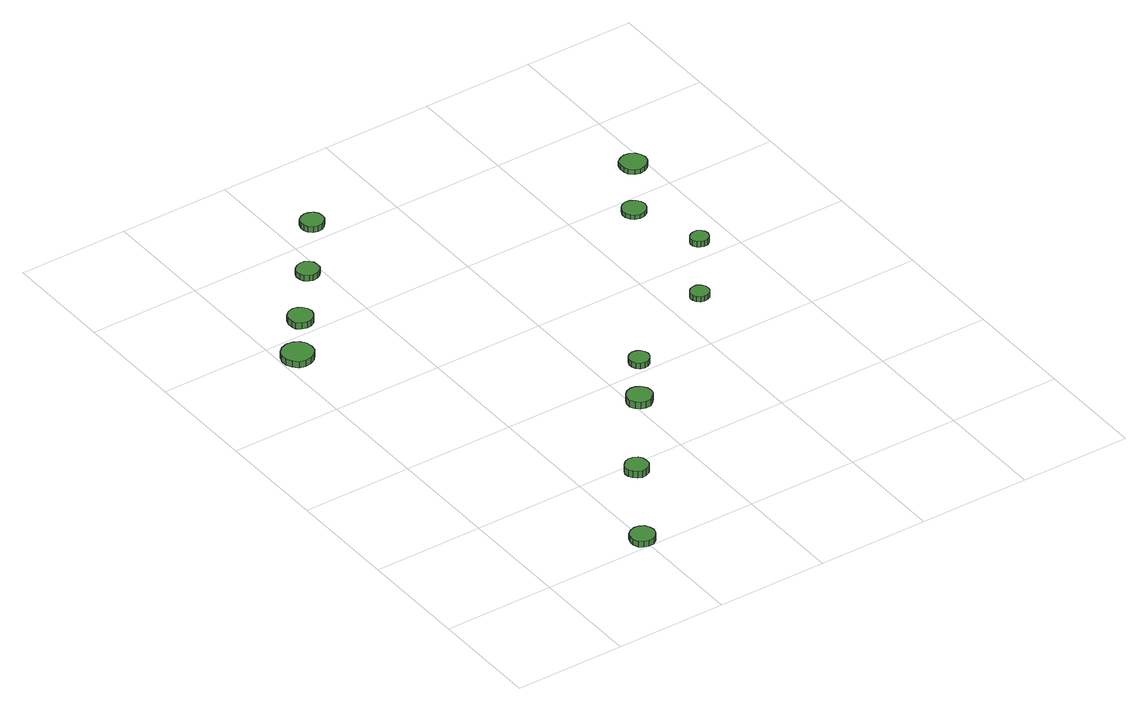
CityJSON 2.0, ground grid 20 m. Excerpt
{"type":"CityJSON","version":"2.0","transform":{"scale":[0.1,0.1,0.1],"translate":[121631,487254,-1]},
"CityObjects":{
"tree1":{"type":"SolitaryVegetationObject","attributes":{"function":"something"},"geometry":[{"type":"MultiSurface","lod":"1","boundaries":[[[0,1,2,3,4,5,6,7,8,9,10,11,12,13,14]],[[15,16,17,18,19,20,21,22,23,24,25,26,27,28,29]],[[0,29,28,1]],[[1,28,27,2]],[[2,27,26,3]],[[3,26,25,4]],[[4,25,24,5]],[[5,24,23,6]],[[6,23,22,7]],[[7,22,21,8]],[[8,21,20,9]],[[9,20,19,10]],[[10,19,18,11]],[[11,18,17,12]],[[12,17,16,13]],[[13,16,15,14]],[[14,15,29,0]]]}]},
"tree2":{"type":"SolitaryVegetationObject","attributes":{"function":"something"},"geometry":[{"type":"MultiSurface","lod":"1","boundaries":[[[30,31,32,33,34,35,36,37,38,39,40,41,42,43,44]],[[45,46,47,48,49,50,51,52,53,54,55,56,57,58,59]],[[30,59,58,31]],[[31,58,57,32]],[[32,57,56,33]],[[33,56,55,34]],[[34,55,54,35]],[[35,54,53,36]],[[36,53,52,37]],[[37,52,51,38]],[[38,51,50,39]],[[39,50,49,40]],[[40,49,48,41]],[[41,48,47,42]],[[42,47,46,43]],[[43,46,45,44]],[[44,45,59,30]]]}]},
"tree3":{"type":"SolitaryVegetationObject","attributes":{"function":"something"},"geometry":[{"type":"MultiSurface","lod":"1","boundaries":[[[60,61,62,63,64,65,66,67,68,69,70,71,72,73,74]],[[75,76,77,78,79,80,81,82,83,84,85,86,87,88,89]],[[60,89,88,61]],[[61,88,87,62]],[[62,87,86,63]],[[63,86,85,64]],[[64,85,84,65]],[[65,84,83,66]],[[66,83,82,67]],[[67,82,81,68]],[[68,81,80,69]],[[69,80,79,70]],[[70,79,78,71]],[[71,78,77,72]],[[72,77,76,73]],[[73,76,75,74]],[[74,75,89,60]]]}]},
"tree4":{"type":"SolitaryVegetationObject","attributes":{"function":"something"},"geometry":[{"type":"MultiSurface","lod":"1","boundaries":[[[90,91,92,93,94,95,96,97,98,99,100,101,102,103,104]],[[105,106,107,108,109,110,111,112,113,114,115,116,117,118,119]],[[90,119,118,91]],[[91,118,117,92]],[[92,117,116,93]],[[93,116,115,94]],[[94,115,114,95]],[[95,114,113,96]],[[96,113,112,97]],[[97,112,111,98]],[[98,111,110,99]],[[99,110,109,100]],[[100,109,108,101]],[[101,108,107,102]],[[102,107,106,103]],[[103,106,105,104]],[[104,105,119,90]]]}]},
"tree5":{"type":"SolitaryVegetationObject","attributes":{"function":"something"},"geometry":[{"type":"MultiSurface","lod":"1","boundaries":[[[120,121,122,123,124,125,126,127,128,129,130,131,132,133,134]],[[135,136,137,138,139,140,141,142,143,144,145,146,147,148,149]],[[120,149,148,121]],[[121,148,147,122]],[[122,147,146,123]],[[123,146,145,124]],[[124,145,144,125]],[[125,144,143,126]],[[126,143,142,127]],[[127,142,141,128]],[[128,141,140,129]],[[129,140,139,130]],[[130,139,138,131]],[[131,138,137,132]],[[132,137,136,133]],[[133,136,135,134]],[[134,135,149,120]]]}]},
"tree6":{"type":"SolitaryVegetationObject","attributes":{"function":"something"},"geometry":[{"type":"MultiSurface","lod":"1","boundaries":[[[150,151,152,153,154,155,156,157,158,159,160,161,162,163,164]],[[165,166,167,168,169,170,171,172,173,174,175,176,177,178,179]],[[150,179,178,151]],[[151,178,177,152]],[[152,177,176,153]],[[153,176,175,154]],[[154,175,174,155]],[[155,174,173,156]],[[156,173,172,157]],[[157,172,171,158]],[[158,171,170,159]],[[159,170,169,160]],[[160,169,168,161]],[[161,168,167,162]],[[162,167,166,163]],[[163,166,165,164]],[[164,165,179,150]]]}]},
"tree7":{"type":"SolitaryVegetationObject","attributes":{"function":"something"},"geometry":[{"type":"MultiSurface","lod":"1","boundaries":[[[180,181,182,183,184,185,186,187,188,189,190,191,192,193,194]],[[195,196,197,198,199,200,201,202,203,204,205,206,207,208,209]],[[180,209,208,181]],[[181,208,207,182]],[[182,207,206,183]],[[183,206,205,184]],[[184,205,204,185]],[[185,204,203,186]],[[186,203,202,187]],[[187,202,201,188]],[[188,201,200,189]],[[189,200,199,190]],[[190,199,198,191]],[[191,198,197,192]],[[192,197,196,193]],[[193,196,195,194]],[[194,195,209,180]]]}]},
"tree8":{"type":"SolitaryVegetationObject","attributes":{"function":"something"},"geometry":[{"type":"MultiSurface","lod":"1","boundaries":[[[210,211,212,213,214,215,216,217,218,219,220,221,222,223,224]],[[225,226,227,228,229,230,231,232,233,234,235,236,237,238,239]],[[210,239,238,211]],[[211,238,237,212]],[[212,237,236,213]],[[213,236,235,214]],[[214,235,234,215]],[[215,234,233,216]],[[216,233,232,217]],[[217,232,231,218]],[[218,231,230,219]],[[219,230,229,220]],[[220,229,228,221]],[[221,228,227,222]],[[222,227,226,223]],[[223,226,225,224]],[[224,225,239,210]]]}]},
"tree9":{"type":"SolitaryVegetationObject","attributes":{"function":"something"},"geometry":[{"type":"MultiSurface","lod":"1","boundaries":[[[240,241,242,243,244,245,246,247,248,249,250,251,252,253,254]],[[255,256,257,258,259,260,261,262,263,264,265,266,267,268,269]],[[240,269,268,241]],[[241,268,267,242]],[[242,267,266,243]],[[243,266,265,244]],[[244,265,264,245]],[[245,264,263,246]],[[246,263,262,247]],[[247,262,261,248]],[[248,261,260,249]],[[249,260,259,250]],[[250,259,258,251]],[[251,258,257,252]],[[252,257,256,253]],[[253,256,255,254]],[[254,255,269,240]]]}]},
"tree10":{"type":"SolitaryVegetationObject","attributes":{"function":"something"},"geometry":[{"type":"MultiSurface","lod":"1","boundaries":[[[270,271,272,273,274,275,276,277,278,279,280,281,282,283,284]],[[285,286,287,288,289,290,291,292,293,294,295,296,297,298,299]],[[270,299,298,271]],[[271,298,297,272]],[[272,297,296,273]],[[273,296,295,274]],[[274,295,294,275]],[[275,294,293,276]],[[276,293,292,277]],[[277,292,291,278]],[[278,291,290,279]],[[279,290,289,280]],[[280,289,288,281]],[[281,288,287,282]],[[282,287,286,283]],[[283,286,285,284]],[[284,285,299,270]]]}]},
"tree11":{"type":"SolitaryVegetationObject","attributes":{"function":"something"},"geometry":[{"type":"MultiSurface","lod":"1","boundaries":[[[300,301,302,303,304,305,306,307,308,309,310,311,312,313,314]],[[315,316,317,318,319,320,321,322,323,324,325,326,327,328,329]],[[300,329,328,301]],[[301,328,327,302]],[[302,327,326,303]],[[303,326,325,304]],[[304,325,324,305]],[[305,324,323,306]],[[306,323,322,307]],[[307,322,321,308]],[[308,321,320,309]],[[309,320,319,310]],[[310,319,318,311]],[[311,318,317,312]],[[312,317,316,313]],[[313,316,315,314]],[[314,315,329,300]]]}]},
"tree12":{"type":"SolitaryVegetationObject","attributes":{"function":"something"},"geometry":[{"type":"MultiSurface","lod":"1","boundaries":[[[330,331,332,333,334,335,336,337,338,339,340,341,342,343,344]],[[345,346,347,348,349,350,351,352,353,354,355,356,357,358,359]],[[330,359,358,331]],[[331,358,357,332]],[[332,357,356,333]],[[333,356,355,334]],[[334,355,354,335]],[[335,354,353,336]],[[336,353,352,337]],[[337,352,351,338]],[[338,351,350,339]],[[339,350,349,340]],[[340,349,348,341]],[[341,348,347,342]],[[342,347,346,343]],[[343,346,345,344]],[[344,345,359,330]]]}]}
},
"vertices":[
[222,22,17],[220,31,17],[215,39,17],[207,43,17],[198,44,17],[189,41,17],[182,35,17],[179,27,17],[179,18,17],[182,9,17],[189,3,17],[198,0,17],[207,1,17],[215,6,17],[220,13,17],[220,13,6],[215,6,6],[207,1,6],[198,0,6],[189,3,6],[182,9,6],[179,18,6],[179,27,6],[182,35,6],[189,41,6],[198,44,6],[207,43,6],[215,39,6],[220,31,6],[222,22,6],
[58,753,18],[56,765,18],[49,774,18],[39,780,18],[27,781,18],[16,777,18],[8,770,18],[3,759,18],[3,748,18],[8,737,18],[16,729,18],[27,726,18],[39,727,18],[49,733,18],[56,742,18],[56,742,6],[49,733,6],[39,727,6],[27,726,6],[16,729,6],[8,737,6],[3,748,6],[3,759,6],[8,770,6],[16,777,6],[27,781,6],[39,780,6],[49,774,6],[56,765,6],[58,753,6],
[114,833,18],[112,842,18],[107,849,18],[99,854,18],[90,855,18],[81,852,18],[74,846,18],[71,838,18],[71,828,18],[74,820,18],[81,814,18],[90,811,18],[99,812,18],[107,817,18],[112,824,18],[112,824,6],[107,817,6],[99,812,6],[90,811,6],[81,814,6],[74,820,6],[71,828,6],[71,838,6],[74,846,6],[81,852,6],[90,855,6],[99,854,6],[107,849,6],[112,842,6],[114,833,6],
[318,178,22],[317,187,22],[312,194,22],[304,198,22],[296,199,22],[288,196,22],[282,190,22],[278,183,22],[278,174,22],[282,167,22],[288,161,22],[296,158,22],[304,159,22],[312,163,22],[317,170,22],[317,170,9],[312,163,9],[304,159,9],[296,158,9],[288,161,9],[282,167,9],[278,174,9],[278,183,9],[282,190,9],[288,196,9],[296,199,9],[304,198,9],[312,194,9],[317,187,9],[318,178,9],
[196,933,17],[195,941,17],[190,947,17],[183,952,17],[174,952,17],[167,950,17],[160,944,17],[157,937,17],[157,928,17],[160,921,17],[167,915,17],[174,913,17],[183,914,17],[190,918,17],[195,924,17],[195,924,6],[190,918,6],[183,914,6],[174,913,6],[167,915,6],[160,921,6],[157,928,6],[157,937,6],[160,944,6],[167,950,6],[174,952,6],[183,952,6],[190,947,6],[195,941,6],[196,933,6],
[435,332,23],[433,341,23],[427,349,23],[419,354,23],[410,355,23],[401,352,23],[394,346,23],[390,337,23],[390,328,23],[394,319,23],[401,313,23],[410,310,23],[419,311,23],[427,316,23],[433,323,23],[433,323,10],[427,316,10],[419,311,10],[410,310,10],[401,313,10],[394,319,10],[390,328,10],[390,337,10],[394,346,10],[401,352,10],[410,355,10],[419,354,10],[427,349,10],[433,341,10],[435,332,10],
[279,1038,18],[278,1046,18],[273,1053,18],[265,1057,18],[257,1058,18],[249,1055,18],[242,1050,18],[239,1042,18],[239,1033,18],[242,1026,18],[249,1020,18],[257,1017,18],[265,1018,18],[273,1023,18],[278,1029,18],[278,1029,7],[273,1023,7],[265,1018,7],[257,1017,7],[249,1020,7],[242,1026,7],[239,1033,7],[239,1042,7],[242,1050,7],[249,1055,7],[257,1058,7],[265,1057,7],[273,1053,7],[278,1046,7],[279,1038,7],
[494,424,17],[492,432,17],[488,438,17],[482,441,17],[474,442,17],[467,440,17],[462,435,17],[459,428,17],[459,421,17],[462,414,17],[467,409,17],[474,406,17],[482,407,17],[488,411,17],[492,417,17],[492,417,6],[488,411,6],[482,407,6],[474,406,6],[467,409,6],[462,414,6],[459,421,6],[459,428,6],[462,435,6],[467,440,6],[474,442,6],[482,441,6],[488,438,6],[492,432,6],[494,424,6],
[678,518,16],[677,524,16],[673,530,16],[666,534,16],[660,534,16],[653,532,16],[648,527,16],[645,521,16],[645,514,16],[648,508,16],[653,503,16],[660,501,16],[666,502,16],[673,505,16],[677,511,16],[677,511,6],[673,505,6],[666,502,6],[660,501,6],[653,503,6],[648,508,6],[645,514,6],[645,521,6],[648,527,6],[653,532,6],[660,534,6],[666,534,6],[673,530,6],[677,524,6],[678,518,6],
[729,769,14],[727,777,14],[722,784,14],[714,789,14],[706,790,14],[697,787,14],[691,781,14],[687,773,14],[687,764,14],[691,756,14],[697,751,14],[706,748,14],[714,749,14],[722,753,14],[727,760,14],[727,760,6],[722,753,6],[714,749,6],[706,748,6],[697,751,6],[691,756,6],[687,764,6],[687,773,6],[691,781,6],[697,787,6],[706,790,6],[714,789,6],[722,784,6],[727,777,6],[729,769,6],
[764,641,17],[762,647,17],[759,652,17],[753,656,17],[746,656,17],[740,654,17],[735,650,17],[732,644,17],[732,637,17],[735,631,17],[740,627,17],[746,625,17],[753,625,17],[759,629,17],[762,634,17],[762,634,6],[759,629,6],[753,625,6],[746,625,6],[740,627,6],[735,631,6],[732,637,6],[732,644,6],[735,650,6],[740,654,6],[746,656,6],[753,656,6],[759,652,6],[762,647,6],[764,641,6],
[803,873,15],[801,882,15],[795,890,15],[787,895,15],[777,896,15],[768,893,15],[760,887,15],[757,878,15],[757,868,15],[760,859,15],[768,853,15],[777,850,15],[787,851,15],[795,855,15],[801,863,15],[801,863,6],[795,855,6],[787,851,6],[777,850,6],[768,853,6],[760,859,6],[757,868,6],[757,878,6],[760,887,6],[768,893,6],[777,896,6],[787,895,6],[795,890,6],[801,882,6],[803,873,6]
]}
